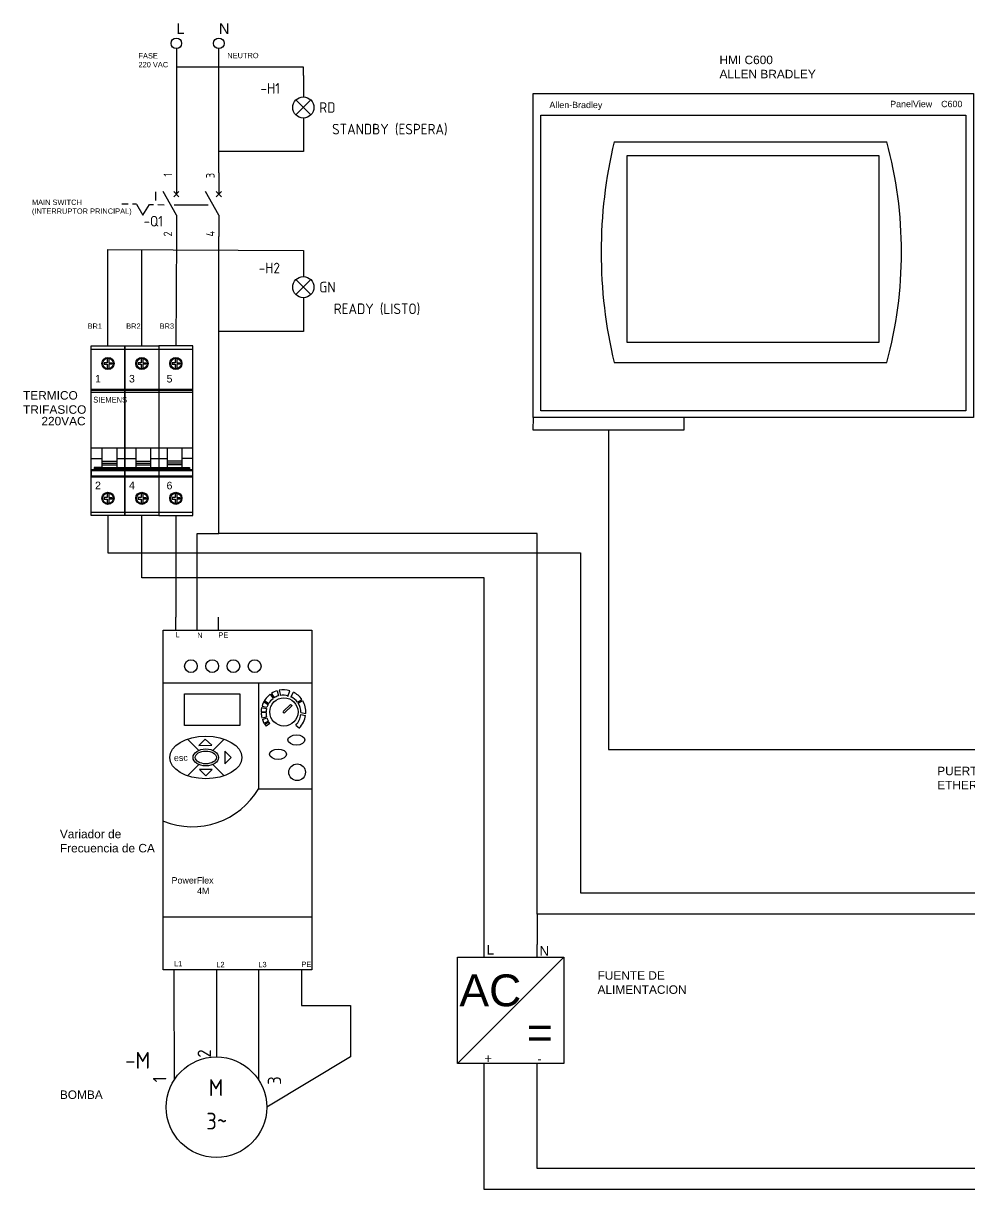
# Model space of a CAD drawing. Header units: inches. Extents: x 106 to 3517, y 102 to 1557.
# Drawn here: x 106 to 552, y 102 to 652 of the extents above; entities that cross this region are included whole.
import ezdxf
from ezdxf.enums import TextEntityAlignment as Align

# ---------------------------------------------------------------- set-up
doc = ezdxf.new("R2010")
doc.units = ezdxf.units.IN
doc.header["$MEASUREMENT"] = 0
for name, color, linetype in [('025', 244, 'Continuous'), ('035', 5, 'Continuous'), ('07', 7, 'Continuous'), ('BLK_12_THHN', 9, 'Continuous'), ('DESC', 150, 'Continuous'), ('LINK', 9, 'Continuous'), ('LOCBOX', 92, 'Continuous'), ('MISC', 7, 'Continuous'), ('RED_14_THHN', 1, 'Continuous'), ('SYMS', 7, 'Continuous'), ('TAGS', 150, 'Continuous'), ('TERMS', 123, 'Continuous'), ('WIRES', 250, 'Continuous'), ('YEL_14_THHN', 2, 'Continuous')]:
    doc.layers.add(name, color=color, linetype=linetype)
doc.styles.get("Standard").update_dxf_attribs({"font": 'arial.ttf'})
doc.styles.add('WD_IEC', font='ISOCP2.shx', dxfattribs={"width": 0.9, "height": 4})

# ---------------------------------------------------------------- blocks, each defined once
blk = doc.blocks.new('VCB1')
for p, q in [((0, 7.5), (0, 2.5)), ((0, -2.5), (-3.12, 3.12)), ((0.62, 1.88), (-0.62, 3.12)), ((-0.62, 1.88), (0.62, 3.12)), ((0, -2.5), (0, -7.5))]:
    blk.add_line(p, q)
at = {"style": 'WD_IEC'}
for tag, p in [('INST', (-8, 5.25)), ('LOC', (-8, 1.75)), ('TAG1', (-8, -1.75)), ('RATING1', (-8, -6.35)), ('DESC1', (-8, -14.35)), ('DESC2', (-8, -17.85)), ('DESC3', (-8, -21.35))]:
    blk.add_attdef(tag, text='', height=2.5, dxfattribs=at).set_placement(p, align=Align.RIGHT)
blk.add_attdef('TERM01', text='', height=2, rotation=90, dxfattribs=at).set_placement((-1, 7.5), align=Align.RIGHT)
at = {"style": 'WD_IEC', "flags": 1}
for tag, p, height in [('X2TERM01', (0, 7.5), 0.32), ('MFG', (2.75, 6.5), 1.5), ('CAT', (2.75, 4), 1.5), ('X4LINK', (-2, 0), 0.32), ('X1LINK', (-0.5, 0), 0.32), ('X8TERM02', (0, -7.5), 0.32), ('ASSYCODE', (1, -9), 1), ('FAMILY', (1, -10.5), 1), ('CATDESC', (1, -12), 1), ('CONTACT', (1, -13.5), 1), ('COMMON', (2.25, -14.75), 1)]:
    blk.add_attdef(tag, p, '', height=height, dxfattribs=at)
at = {"style": 'WD_IEC'}
blk.add_attdef('TERM02', (-1, -7.5), '', height=2, rotation=90, dxfattribs=at)
at = {"lineweight": 15, "style": 'WD_IEC'}
blk.add_attdef('XREF', text='', height=2.5, dxfattribs=at).set_placement((-8, -10.35), align=Align.RIGHT)
blk = doc.blocks.new('VCB2')
for p, q in [((0, 7.5), (0, 2.5)), ((0, -2.5), (-3.12, 3.12)), ((0.62, 1.88), (-0.62, 3.12)), ((-0.62, 1.88), (0.62, 3.12)), ((0, -2.5), (0, -7.5))]:
    blk.add_line(p, q)
at = {"style": 'WD_IEC'}
blk.add_attdef('TERM01', text='', height=2, rotation=90, dxfattribs=at).set_placement((-1, 7.5), align=Align.RIGHT)
at = {"style": 'WD_IEC', "flags": 1}
for tag, p, height in [('X2TERM01', (0, 7.5), 0.32), ('X4LINK', (-2.5, 0), 0.32), ('X1LINK', (-0.5, 0), 0.32), ('X8TERM02', (0, -7.5), 0.32), ('FAMILY', (1, -10.5), 1), ('CONTACT', (1, -13.5), 1)]:
    blk.add_attdef(tag, p, '', height=height, dxfattribs=at)
at = {"style": 'WD_IEC'}
for tag, p in [('INST', (-8, 2.65)), ('LOC', (-8, -0.35)), ('TAG2', (-8, -3.35)), ('DESC1', (-8, -13.35)), ('DESC2', (-8, -16.35)), ('DESC3', (-8, -19.35))]:
    blk.add_attdef(tag, text='', height=2.5, dxfattribs=at).set_placement(p, align=Align.RIGHT)
blk.add_attdef('TERM02', (-1, -7.5), '', height=2, rotation=90, dxfattribs=at)
at = {"style": 'WD_IEC', "flags": 1}
blk.add_attdef('RATING1', text='', height=2.5, dxfattribs=at).set_placement((-8, -6.35), align=Align.RIGHT)
at = {"lineweight": 15, "style": 'WD_IEC'}
blk.add_attdef('XREF', text='', height=2.5, dxfattribs=at).set_placement((-8, -10.35), align=Align.RIGHT)
blk = doc.blocks.new('VLT1R')
for p, q in [((0, 7.5), (0, 2.5)), ((-1.77, -1.77), (1.77, 1.77)), ((1.77, -1.77), (-1.77, 1.77)), ((0, -2.5), (0, -7.5))]:
    blk.add_line(p, q)
blk.add_circle((0, 0), 2.5)
at = {"style": 'WD_IEC'}
for tag, p in [('INST', (-5.5, 10.25)), ('LOC', (-5.5, 6.75)), ('TAG1', (-5.5, 3.25)), ('DESC1', (-5.5, -6.35)), ('DESC2', (-5.5, -9.85)), ('DESC3', (-5.5, -13.35))]:
    blk.add_attdef(tag, text='', height=2.5, dxfattribs=at).set_placement(p, align=Align.RIGHT)
blk.add_attdef('TERM01', text='', height=2, rotation=90, dxfattribs=at).set_placement((-1, 7.5), align=Align.RIGHT)
at = {"style": 'WD_IEC', "flags": 1}
for tag, p, height in [('X2TERM01', (0, 7.5), 0.32), ('X4LINK', (-3, 0), 0.32), ('X1LINK', (3, 0), 0.32), ('ASSYCODE', (1, -4), 1), ('FAMILY', (1, -5.5), 1), ('X8TERM02', (0, -7.5), 0.32), ('CATDESC', (1, -7), 1)]:
    blk.add_attdef(tag, p, '', height=height, dxfattribs=at)
at = {"style": 'WD_IEC', "flags": 9}
for tag, p in [('MFG', (-6, -0.25)), ('CAT', (-6, -2.75))]:
    blk.add_attdef(tag, text='', height=1.5, dxfattribs=at).set_placement(p, align=Align.RIGHT)
at = {"style": 'WD_IEC'}
blk.add_attdef('TERM02', (-1, -7.5), '', height=2, rotation=90, dxfattribs=at)
at = {"lineweight": 13, "style": 'WD_IEC'}
blk.add_attdef('COLOR', text='', height=2.5, dxfattribs=at).set_placement((3.75, 0), align=Align.MIDDLE_LEFT)
at = {"lineweight": 15, "style": 'WD_IEC'}
for tag, p in [('XREF', (-5.5, -18)), ('WDTAGALT', (-5.5, -22))]:
    blk.add_attdef(tag, text='', height=2.5, dxfattribs=at).set_placement(p, align=Align.RIGHT)
blk = doc.blocks.new('Q021209')
for p, q in [((3, 1), (3, 3)), ((-3.5, 0), (-5, 0)), ((-1.5, 0), (-2.5, 0)), ((-1.5, 0), (0, -2.5)), ((0, -2.5), (1.5, 0)), ((1.5, 0), (2.5, 0)), ((3.5, 0), (5, 0))]:
    blk.add_line(p, q)
blk = doc.blocks.new('llave trifasica')
for p, q in [((-54, -90.1), (-54, 0)), ((-54, 0), (-36, 0)), ((-36, 0), (-36, -90.1)), ((-41.79, -9.03), (-41.77, -9.03)), ((-41.79, -9.81), (-41.77, -9.81)), ((-23.79, -9.03), (-23.77, -9.03)), ((-23.79, -9.81), (-23.77, -9.81)), ((-12.21, -9.03), (-12.23, -9.03)), ((-12.21, -9.81), (-12.23, -9.81)), ((-40.39, -54.17), (-40.39, -64.58)), ((-30.25, -54.17), (-30.25, -64.58)), ((-22.39, -54.17), (-22.39, -64.58)), ((-13.61, -54.17), (-13.61, -64.58)), ((-54, -59.75), (-48.25, -59.75)), ((-48.25, -61.18), (-40.39, -61.18)), ((-30.25, -61.18), (-22.39, -61.18)), ((-5.75, -61.18), (-13.61, -61.18)), ((0, -59.75), (-5.75, -59.75)), ((-48.25, -62.23), (-40.39, -62.23)), ((-48.25, -63.18), (-40.39, -63.18)), ((-30.25, -62.23), (-22.39, -62.23)), ((-30.25, -63.18), (-22.39, -63.18)), ((-5.75, -62.23), (-13.61, -62.23)), ((-5.75, -63.18), (-13.61, -63.18)), ((-41.79, -80.53), (-41.77, -80.53)), ((-41.79, -81.31), (-41.77, -81.31)), ((-23.79, -80.53), (-23.77, -80.53)), ((-23.79, -81.31), (-23.77, -81.31)), ((-12.21, -80.53), (-12.23, -80.53)), ((-12.21, -81.31), (-12.23, -81.31)), ((-36, -90.1), (-54, -90.1))]:
    blk.add_line(p, q)
for points in [[(-36, 0), (-18, 0), (-18, -90.1), (-36, -90.1)], [(-18, -90.1), (0, -90.1), (0, 0), (-18, 0)]]:
    blk.add_lwpolyline(points, close=True)
for points in [[(-54, -1.86), (-36, -1.86), (-18, -1.86), (0, -1.86)], [(-45.43, -6.63), (-45.43, -9.03), (-47.02, -9.03), (-47.02, -9.81), (-45.43, -9.81), (-45.43, -12.16)], [(-44.59, -6.63), (-44.59, -9.03), (-43, -9.03), (-43, -9.81), (-44.59, -9.81), (-44.59, -12.17)], [(-27.43, -6.63), (-27.43, -9.03), (-29.02, -9.03), (-29.02, -9.81), (-27.43, -9.81), (-27.43, -12.16)], [(-26.59, -6.63), (-26.59, -9.03), (-25, -9.03), (-25, -9.81), (-26.59, -9.81), (-26.59, -12.17)], [(-9.41, -6.63), (-9.41, -9.03), (-11, -9.03), (-11, -9.81), (-9.41, -9.81), (-9.41, -12.17)], [(-8.57, -6.63), (-8.57, -9.03), (-6.98, -9.03), (-6.98, -9.81), (-8.57, -9.81), (-8.57, -12.16)], [(-54, -22.94), (-36, -22.94), (-18, -22.94), (0, -22.94)], [(-54, -23.61), (-36, -23.61), (-18, -23.61), (0, -23.61)], [(-54, -24.65), (-36, -24.65), (-18, -24.65), (0, -24.65)], [(-54, -54.17), (-36, -54.17), (-18, -54.17), (0, -54.17)], [(-48.25, -54.17), (-48.25, -64.58), (-36, -64.58), (-30.25, -64.58), (-18, -64.58), (-5.75, -64.58), (-5.75, -54.17)], [(-40.39, -59.75), (-36, -59.75), (-30.25, -59.75)], [(-22.39, -59.75), (-18, -59.75), (-13.61, -59.75)], [(-36, -68.97), (-36, -65.85), (-52.31, -65.85), (-54, -65.85), (-54, -68.97), (-36, -68.97), (-18, -68.97), (0, -68.97), (0, -65.85), (-1.69, -65.85), (-18, -65.85), (-34.31, -65.85), (-36, -65.85)], [(-54, -66.22), (-52.31, -66.22), (-36, -66.22), (-34.31, -66.22), (-18, -66.22), (-1.69, -66.22), (0, -66.22)], [(-48.25, -64.58), (-52.31, -64.58), (-52.31, -65.85)], [(-52.31, -64.74), (-48.25, -64.74), (-36, -64.74), (-30.25, -64.74), (-18, -64.74), (-5.75, -64.74), (-1.69, -64.74)], [(-52.31, -64.85), (-48.25, -64.85), (-36, -64.85), (-30.25, -64.85), (-18, -64.85), (-5.75, -64.85), (-1.69, -64.85)], [(-5.75, -64.58), (-1.69, -64.58), (-1.69, -65.85)], [(-54, -69.48), (-36, -69.48), (-18, -69.48), (0, -69.48)], [(-45.43, -78.13), (-45.43, -80.53), (-47.02, -80.53), (-47.02, -81.31), (-45.43, -81.31), (-45.43, -83.66)], [(-44.59, -78.12), (-44.59, -80.53), (-43, -80.53), (-43, -81.31), (-44.59, -81.31), (-44.59, -83.66)], [(-27.43, -78.13), (-27.43, -80.53), (-29.02, -80.53), (-29.02, -81.31), (-27.43, -81.31), (-27.43, -83.66)], [(-26.59, -78.12), (-26.59, -80.53), (-25, -80.53), (-25, -81.31), (-26.59, -81.31), (-26.59, -83.66)], [(-9.41, -78.12), (-9.41, -80.53), (-11, -80.53), (-11, -81.31), (-9.41, -81.31), (-9.41, -83.66)], [(-8.57, -78.13), (-8.57, -80.53), (-6.98, -80.53), (-6.98, -81.31), (-8.57, -81.31), (-8.57, -83.66)], [(0, -88.43), (-18, -88.43), (-36, -88.43), (-54, -88.43)]]:
    blk.add_lwpolyline(points)
for centre, radius in [((-45, -9.4), 3.23), ((-27, -9.4), 3.23), ((-9, -9.4), 3.23), ((-45, -9.4), 2.8), ((-27, -9.4), 2.8), ((-9, -9.4), 2.8), ((-45, -80.89), 3.23), ((-45, -80.89), 2.8), ((-27, -80.89), 3.23), ((-27, -80.89), 2.8), ((-9, -80.89), 3.23), ((-9, -80.89), 2.8)]:
    blk.add_circle(centre, radius)
at = {"attachment_point": 1}
for s, width, gutter_width, insert, char_height in [('{\\fSwis721 BlkOul BT|b0|i0|c0|p82;1}', 16.0405, 20, (-51.86, -15.46), 4), ('{\\fSwis721 BlkOul BT|b0|i0|c0|p82;3}', 16.0405, 20, (-33.86, -15.46), 4), ('{\\fSwis721 BlkOul BT|b0|i0|c0|p82;5}', 16.0405, 20, (-13.94, -15.46), 4), ('{\\fSwis721 BdCnOul BT|b0|i0|c0|p82;SIEMENS}', 28.4632, 15.21, (-52.81, -27.09), 3.0427), ('{\\fSwis721 BlkOul BT|b0|i0|c0|p82;2}', 16.0405, 20, (-51.86, -72.06), 4), ('{\\fSwis721 BlkOul BT|b0|i0|c0|p82;4}', 16.0405, 20, (-33.86, -72.06), 4), ('{\\fSwis721 BlkOul BT|b0|i0|c0|p82;6}', 16.0405, 20, (-13.94, -72.12), 4)]:
    blk.add_mtext_dynamic_manual_height_columns(s, width=width, gutter_width=gutter_width, heights=[0], dxfattribs=dict(at, insert=insert, char_height=char_height))
blk = doc.blocks.new('VLT1G')
for p, q in [((0, 7.5), (0, 2.5)), ((-1.77, -1.77), (1.77, 1.77)), ((1.77, -1.77), (-1.77, 1.77)), ((0, -2.5), (0, -7.5))]:
    blk.add_line(p, q)
blk.add_circle((0, 0), 2.5)
at = {"style": 'WD_IEC'}
for tag, p in [('INST', (-5.5, 10.25)), ('LOC', (-5.5, 6.75)), ('TAG1', (-5.5, 3.25)), ('DESC1', (-5.5, -6.35)), ('DESC2', (-5.5, -9.85)), ('DESC3', (-5.5, -13.35))]:
    blk.add_attdef(tag, text='', height=2.5, dxfattribs=at).set_placement(p, align=Align.RIGHT)
blk.add_attdef('TERM01', text='', height=2, rotation=90, dxfattribs=at).set_placement((-1, 7.5), align=Align.RIGHT)
at = {"style": 'WD_IEC', "flags": 1}
for tag, p, height in [('X2TERM01', (0, 7.5), 0.32), ('X4LINK', (-3, 0), 0.32), ('X1LINK', (3, 0), 0.32), ('ASSYCODE', (1, -4), 1), ('FAMILY', (1, -5.5), 1), ('X8TERM02', (0, -7.5), 0.32), ('CATDESC', (1, -7), 1)]:
    blk.add_attdef(tag, p, '', height=height, dxfattribs=at)
at = {"style": 'WD_IEC', "flags": 9}
for tag, p in [('MFG', (-6, -0.25)), ('CAT', (-6, -2.75))]:
    blk.add_attdef(tag, text='', height=1.5, dxfattribs=at).set_placement(p, align=Align.RIGHT)
at = {"style": 'WD_IEC'}
blk.add_attdef('TERM02', (-1, -7.5), '', height=2, rotation=90, dxfattribs=at)
at = {"lineweight": 13, "style": 'WD_IEC'}
blk.add_attdef('COLOR', text='', height=2.5, dxfattribs=at).set_placement((3.75, 0), align=Align.MIDDLE_LEFT)
at = {"lineweight": 15, "style": 'WD_IEC'}
for tag, p in [('XREF', (-5.5, -18)), ('WDTAGALT', (-5.5, -21))]:
    blk.add_attdef(tag, text='', height=2.5, dxfattribs=at).set_placement(p, align=Align.RIGHT)
blk = doc.blocks.new('VMO14')
blk.add_line((20, 7.5), (7.5, 0))
blk.add_circle((0, 0), 7.5)
at = {"style": 'WD_IEC'}
blk.add_attdef('TERM02', (-0.81, 7.4), '', height=2, rotation=90, dxfattribs=at)
for tag, p in [('INST', (-15.5, 12.75)), ('LOC', (-15.5, 9.25)), ('TAG1', (-15.5, 5.75)), ('DESC1', (-15.5, 1.5)), ('DESC2', (-15.5, -2)), ('DESC3', (-15.5, -5.5)), ('RATING1', (-15.5, -9)), ('RATING2', (-15.5, -12.5)), ('RATING3', (-15.5, -16))]:
    blk.add_attdef(tag, text='', height=2.5, dxfattribs=at).set_placement(p, align=Align.RIGHT)
at = {"style": 'WD_IEC', "flags": 1}
for tag, p, height in [('MFG', (22.75, 9), 1.5), ('X2TERM02', (0, 7.5), 0.32), ('X2TERM04', (20, 7.5), 0.32), ('CAT', (22.75, 6.5), 1.5), ('X0TERM01', (-6.4, 3.9), 0.32), ('X0TERM03', (6.4, 3.9), 0.32), ('X4LINK', (-7.5, 0), 0.32), ('X1LINK', (7.5, 0), 0.32), ('ASSYCODE', (1, -9), 1), ('FAMILY', (1, -10.5), 1), ('CATDESC', (1, -12), 1)]:
    blk.add_attdef(tag, p, '', height=height, dxfattribs=at)
at = {"style": 'WD_IEC'}
for tag, p in [('TERM04', (19, 10)), ('TERM01', (-7.47, 4.61)), ('TERM03', (9.66, 4.61))]:
    blk.add_attdef(tag, text='', height=2, rotation=90, dxfattribs=at).set_placement(p, align=Align.RIGHT)
for tag, p in [('M', (-0.06, 1.67)), ('3~', (0.05, -3.33))]:
    blk.add_attdef(tag, text='', height=2.5, dxfattribs=at).set_placement(p, align=Align.CENTER)
at = {"lineweight": 15, "style": 'WD_IEC'}
blk.add_attdef('XREF', text='', height=2.5, dxfattribs=at).set_placement((-15.5, -19.5), align=Align.RIGHT)
blk = doc.blocks.new('VT0_02')
blk.add_circle((0, 0), 1.25)
at = {"style": 'WD_IEC', "flags": 1}
for tag, p in [('X4TERM01', (-1.25, 0)), ('X2TERM01', (0, 1.25)), ('X1TERM01', (1.25, 0)), ('X8TERM01', (0, -1.25))]:
    blk.add_attdef(tag, p, '', height=0.32, dxfattribs=at)

msp = doc.modelspace()

# ---------------------------------------------------------------- linework, layer by layer
for p, q in [((172.21, 365.76), (242.21, 365.76)), ((172.21, 205.76), (172.21, 365.76)), ((242.21, 365.76), (242.21, 205.76)), ((242.21, 365.76), (242.21, 340.76)), ((242.21, 340.76), (172.21, 340.76)), ((217.21, 290.76), (217.21, 340.76)), ((242.21, 340.76), (242.21, 290.76)), ((242.21, 340.76), (242.21, 275.76)), ((182.21, 335.76), (208.21, 335.76)), ((182.21, 320.76), (182.21, 335.76)), ((208.21, 335.76), (208.21, 320.76)), ((222.55, 335.51), (223.86, 333.45)), ((223.14, 335.91), (224.44, 333.85)), ((225.85, 337.15), (226.37, 334.73)), ((226.81, 337.46), (227.32, 334.96)), ((230.8, 334.46), (231.75, 337.14)), ((232.27, 334.11), (233.44, 336.49)), ((218.69, 329.94), (220.98, 329.42)), ((219.49, 331.95), (221.51, 330.68)), ((219.85, 332.58), (221.83, 331.23)), ((228.61, 327.36), (232.09, 330.72)), ((232.88, 330.16), (229.17, 326.57)), ((232.09, 330.72), (232.88, 330.16)), ((235.36, 331.83), (237.45, 333.03)), ((235.73, 331.3), (237.82, 332.46)), ((218.29, 327.31), (220.59, 327.27)), ((220.58, 326.87), (218.29, 326.82)), ((218.51, 329.22), (220.8, 328.8)), ((218.62, 324.42), (220.81, 324.94)), ((218.84, 323.67), (220.96, 324.4)), ((229.17, 326.57), (228.5, 327.24)), ((236.97, 325.97), (239.21, 325.55)), ((237.02, 326.97), (239.3, 326.48)), ((208.21, 320.76), (182.21, 320.76)), ((219.67, 321.83), (221.59, 322.92)), ((219.92, 321.29), (221.86, 322.46)), ((222.33, 321.79), (220.57, 320.5)), ((222.19, 321.78), (222.19, 321.78)), ((234.56, 321.01), (236.31, 319.55)), ((172.21, 290.76), (172.21, 315.76)), ((188.88, 309.09), (183.59, 314.38)), ((191.95, 314.43), (189, 311.38)), ((191.95, 314.43), (195, 311.49)), ((200.83, 314.38), (195.54, 309.09)), ((189, 311.38), (195, 311.49)), ((204.1, 305.76), (201.1, 308.76)), ((201.1, 308.76), (201.1, 302.76)), ((188.88, 302.43), (183.59, 297.14)), ((200.83, 297.14), (195.54, 302.43)), ((204.1, 305.76), (201.1, 302.76)), ((192.2, 297.07), (189.2, 300.07)), ((195.2, 300.07), (189.2, 300.07)), ((192.2, 297.07), (195.2, 300.07)), ((242.21, 290.76), (217.21, 290.76)), ((242.21, 290.76), (217.21, 290.76)), ((172.21, 205.76), (172.21, 230.76)), ((172.21, 230.76), (242.21, 230.76)), ((242.21, 205.76), (172.21, 205.76))]:
    msp.add_line(p, q)
for centre, radius in [((185.21, 348.76), 3), ((195.21, 348.76), 3), ((205.21, 348.76), 3), ((215.21, 348.76), 3), ((229, 327.19), 6.65), ((235.21, 298.76), 3.93)]:
    msp.add_circle(centre, radius)
for centre, radius, start, end in [((228.8, 327.05), 10.52, 126.4735, 164.0742), ((228.8, 327.05), 10.52, 106.2669, 122.5628), ((228.8, 327.05), 10.52, 73.6831, 100.8279), ((228.8, 327.05), 10.52, 34.6669, 63.8437), ((228.8, 326.87), 8.22, 152.4551, 161.9839), ((228.8, 326.87), 8.22, 126.9173, 148.003), ((228.8, 326.87), 8.22, 107.2147, 122.0192), ((228.8, 326.87), 8.22, 75.0188, 100.3803), ((228.8, 326.87), 8.22, 37.0547, 64.3775), ((228.8, 326.87), 8.22, 0.6466, 32.5876), ((228.8, 327.05), 10.52, 356.8739, 30.9628), ((228.8, 327.05), 10.52, 168.1232, 178.5839), ((228.8, 327.05), 10.52, 181.244, 194.5085), ((228.8, 326.87), 8.22, 180, 193.5909), ((228.8, 326.87), 8.22, 166.458, 177.2519), ((228.8, 326.87), 8.22, 197.4706, 208.7156), ((228.8, 326.87), 8.22, 314.49, 353.6737), ((228.8, 327.05), 10.52, 314.9567, 351.808), ((228.8, 327.05), 10.52, 198.784, 209.7624), ((228.8, 327.05), 10.52, 212.9712, 218.5449), ((228.8, 326.87), 8.22, 212.4666, 218.1599), ((185.8, 309.28), 36.16, 247.9338, 330.0067)]:
    msp.add_arc(centre, radius, start, end)
for centre, major_axis, ratio in [((192.21, 305.76), (-17, 0), 0.588235), ((234.89, 313.98), (-4, 0), 0.605719), ((192.21, 305.76), (-6, 0), 0.666667), ((192.21, 305.76), (-5, 0), 0.6), ((226.21, 307.26), (-4, 0), 0.605571)]:
    msp.add_ellipse(centre, major_axis=major_axis, ratio=ratio)
at = {"layer": '025'}
for p, q in [((238.14, 630.85), (178.34, 630.85)), ((238.14, 626.92), (238.14, 630.85)), ((146.15, 545.05), (238.14, 544.58)), ((146.15, 419.65), (146.15, 402.15)), ((146.15, 402.15), (368.68, 402.15)), ((368.68, 402.15), (368.68, 242)), ((368.68, 242), (609.51, 242))]:
    msp.add_line(p, q, dxfattribs=at)
at = {"layer": '025', "color": 252}
for p, q in [((381.87, 453.88), (381.87, 309.49)), ((381.87, 309.49), (582.87, 309.49))]:
    msp.add_line(p, q, dxfattribs=at)
at = {"layer": '025', "color": 244}
for p, q in [((162.14, 390.44), (162.14, 419.65)), ((178.12, 419.65), (178.12, 371.76)), ((323.3, 390.44), (162.14, 390.44)), ((323.3, 217.63), (323.3, 390.44)), ((177.21, 199.76), (177.31, 153.84)), ((197.21, 199.76), (197.21, 164.69)), ((217.08, 199.76), (217.05, 153.93))]:
    msp.add_line(p, q, dxfattribs=at)
at = {"layer": '035'}
for p, q in [((198.34, 581.12), (198.34, 639.63)), ((238.14, 596.92), (238.14, 591.11)), ((238.14, 591.11), (198.34, 591.11)), ((198.34, 411.19), (198.34, 551.12)), ((238.14, 512.29), (238.14, 506.4)), ((238.14, 506.4), (198.34, 506.4)), ((188.12, 371.76), (188.12, 411.19)), ((188.12, 411.19), (198.34, 411.19)), ((348.3, 411.19), (198.34, 411.19)), ((348.3, 232), (348.3, 411.19)), ((614.55, 232), (348.3, 232)), ((348.3, 232), (348.3, 217.63))]:
    msp.add_line(p, q, dxfattribs=at)
at = {"layer": '07'}
for p, q in [((384.51, 595.73), (512.88, 595.73)), ((384.51, 491.74), (512.88, 491.74)), ((346.43, 459.88), (346.46, 465.88)), ((417.31, 465.88), (417.31, 459.88)), ((417.31, 459.88), (346.43, 459.88)), ((381.87, 459.88), (381.87, 453.88)), ((178.12, 365.76), (178.12, 371.76)), ((188.12, 365.76), (188.12, 371.76)), ((198.12, 365.76), (198.12, 371.76)), ((323.3, 211.63), (323.3, 217.63)), ((348.3, 211.63), (348.3, 217.63)), ((310.8, 211.63), (360.8, 211.63)), ((310.8, 161.63), (310.8, 211.63)), ((310.8, 161.63), (360.8, 211.63)), ((360.8, 211.63), (360.8, 161.63)), ((177.21, 205.76), (177.21, 199.76)), ((197.21, 205.76), (197.21, 199.76)), ((217.08, 205.76), (217.08, 199.76)), ((360.8, 161.63), (310.8, 161.63)), ((323.3, 155.63), (323.3, 161.63)), ((348.3, 155.63), (348.3, 161.63))]:
    msp.add_line(p, q, dxfattribs=at)
at = {"layer": '07', "color": 0}
msp.add_line((237.21, 205.76), (237.21, 199.76), dxfattribs=at)
at = {"layer": '07'}
for points in [[(346.43, 618.55), (553.7, 618.55), (553.7, 465.88), (346.43, 465.88)], [(350.02, 608.31), (550.11, 608.31), (550.11, 468.95), (350.02, 468.95)], [(390.55, 589.35), (509.06, 589.35), (509.06, 501.23), (390.55, 501.23)]]:
    msp.add_lwpolyline(points, close=True, dxfattribs=at)
for centre, radius, start, end in [((601.58, 543.74), 223.21, 166.5299, 193.4701), ((321.2, 543.74), 198.61, 344.8235, 15.1765)]:
    msp.add_arc(centre, radius, start, end, dxfattribs=at)
at = {"layer": 'LINK'}
msp.add_lwpolyline([(177.34, 566.12), (193.34, 566.12)], dxfattribs=at)
at = {"layer": 'LOCBOX'}
for p, q in [((237.21, 199.76), (237.21, 188.93)), ((237.21, 188.93), (260.34, 188.93)), ((260.34, 188.93), (260.34, 164.69))]:
    msp.add_line(p, q, dxfattribs=at)
at = {"layer": 'RED_14_THHN'}
for p, q in [((323.3, 102.17), (323.3, 155.63)), ((1000.43, 102.17), (323.3, 102.17))]:
    msp.add_line(p, q, dxfattribs=at)
at = {"layer": 'WIRES'}
for p, q in [((348.3, 112.17), (348.3, 155.63)), ((990.43, 112.17), (348.3, 112.17))]:
    msp.add_line(p, q, dxfattribs=at)
at = {"layer": 'YEL_14_THHN', "color": 242}
msp.add_line((178.34, 639.63), (178.34, 581.12), dxfattribs=at)
at = {"layer": 'YEL_14_THHN', "color": 244}
for p, q in [((178.34, 551.12), (178.12, 499.67)), ((146.15, 499.67), (146.15, 545.05)), ((162.14, 499.67), (162.14, 544.97)), ((238.14, 544.58), (238.14, 542.29))]:
    msp.add_line(p, q, dxfattribs=at)

# ---------------------------------------------------------------- block references
at = {"xscale": 0.8880935179553249, "yscale": 0.8880935179553249, "zscale": 0.8880935179553249}
msp.add_blockref('llave trifasica', (186.11, 499.67), dxfattribs=at)
at = {"layer": 'SYMS', "xscale": 2, "yscale": 2, "zscale": 2}
for p in [(178.34, 642.13), (198.34, 642.13)]:
    msp.add_blockref('VT0_02', p, dxfattribs=at)
at = {"layer": 'SYMS'}
ref = msp.add_blockref('VLT1R', (238.14, 611.92), dxfattribs=dict(at, xscale=2, yscale=2, zscale=2))
ref.add_attrib('DESC1', 'STANDBY (ESPERA)', dxfattribs={"layer": 'DESC', "height": 5, "style": 'WD_IEC'}).set_placement((306.06, 599.22), align=Align.RIGHT)
ref.add_attrib('COLOR', 'RD', dxfattribs={"layer": 'MISC', "lineweight": 13, "height": 5, "style": 'WD_IEC'}).set_placement((245.64, 611.92), align=Align.MIDDLE_LEFT)
ref.add_attrib('TAG1', '-H1', dxfattribs={"layer": 'TAGS', "height": 5, "style": 'WD_IEC'}).set_placement((227.14, 618.42), align=Align.RIGHT)
ref = msp.add_blockref('VCB1', (178.34, 566.12), dxfattribs=dict(at, xscale=2, yscale=2, zscale=2))
ref.add_attrib('TERM02', '2', (176.34, 551.12), dxfattribs={"layer": 'TERMS', "height": 4, "rotation": 90, "style": 'WD_IEC'})
ref.add_attrib('TERM01', '1', dxfattribs={"layer": 'TERMS', "height": 4, "rotation": 90, "style": 'WD_IEC'}).set_placement((176.34, 581.12), align=Align.RIGHT)
ref.add_attrib('TAG1', '-Q1', dxfattribs={"layer": 'TAGS', "height": 5, "style": 'WD_IEC'}).set_placement((172.09, 555.85), align=Align.RIGHT)
ref = msp.add_blockref('VCB2', (198.34, 566.12), dxfattribs=dict(at, xscale=2, yscale=2, zscale=2))
ref.add_attrib('TERM02', '4', (196.34, 551.12), dxfattribs={"layer": 'TERMS', "height": 4, "rotation": 90, "style": 'WD_IEC'})
ref.add_attrib('TERM01', '3', dxfattribs={"layer": 'TERMS', "height": 4, "rotation": 90, "style": 'WD_IEC'}).set_placement((196.34, 581.12), align=Align.RIGHT)
at = {"layer": 'SYMS', "xscale": 2, "yscale": 2, "zscale": 2, "rotation": 359.2004074063722}
msp.add_blockref('Q021209', (162.62, 566.26), dxfattribs=at)
at = {"layer": 'SYMS'}
ref = msp.add_blockref('VLT1G', (238.14, 527.29), dxfattribs=dict(at, xscale=2, yscale=2, zscale=2))
ref.add_attrib('DESC1', 'READY (LISTO)', dxfattribs={"layer": 'DESC', "height": 5, "style": 'WD_IEC'}).set_placement((293.18, 514.59), align=Align.RIGHT)
ref.add_attrib('COLOR', 'GN', dxfattribs={"layer": 'MISC', "lineweight": 13, "height": 5, "style": 'WD_IEC'}).set_placement((245.64, 527.29), align=Align.MIDDLE_LEFT)
ref.add_attrib('TAG1', '-H2', dxfattribs={"layer": 'TAGS', "height": 5, "style": 'WD_IEC'}).set_placement((227.14, 533.79), align=Align.RIGHT)
ref = msp.add_blockref('VMO14', (197.21, 141.01), dxfattribs=dict(at, xscale=3.156282044395709, yscale=3.156282044395709, zscale=3.156282044395709))
ref.add_attrib('M', 'M', dxfattribs={"layer": 'MISC', "height": 7.89, "style": 'WD_IEC'}).set_placement((197.02, 146.28), align=Align.CENTER)
ref.add_attrib('3~', '3~', dxfattribs={"layer": 'MISC', "height": 7.891, "style": 'WD_IEC'}).set_placement((197.35, 130.5), align=Align.CENTER)
ref.add_attrib('TERM03', '3', dxfattribs={"layer": 'TERMS', "height": 6.31, "rotation": 90, "style": 'WD_IEC'}).set_placement((227.7, 155.56), align=Align.RIGHT)
ref.add_attrib('TERM02', '2', (194.67, 164.37), dxfattribs={"layer": 'TERMS', "height": 6.31, "rotation": 90, "style": 'WD_IEC'})
ref.add_attrib('TERM01', '1', dxfattribs={"layer": 'TERMS', "height": 6.31, "rotation": 90, "style": 'WD_IEC'}).set_placement((173.64, 155.56), align=Align.RIGHT)
ref.add_attrib('TAG1', '-M', dxfattribs={"layer": 'TAGS', "height": 7.891, "style": 'WD_IEC'}).set_placement((165.99, 159.16), align=Align.RIGHT)

# ---------------------------------------------------------------- texts
msp.add_text('esc', height=3, rotation=2).set_placement((177.25, 303.99))
at = {"layer": '025', "attachment_point": 1}
for s, width, heights, insert, char_height in [('Allen-Bradley', 21.5914, [0], (354, 614.62), 3), ('PanelView ^IC600', 60.2475, [0], (514.46, 615.06), 3), ('L', 2.5, [1.62], (177.99, 364.82), 2.5), ('N', 2.5, [1.62], (188.19, 364.59), 2.5), ('PE', 2.5, [1.62], (198.12, 364.68), 2.5), ('PowerFlex \\P^I4M', 34.3849, [0], (176.08, 249.37), 3), ('L1', 2.5, [1.62], (177.22, 209.84), 2.5), ('L2', 2.5, [1.62], (197.19, 209.47), 2.5), ('L3', 2.5, [1.62], (216.97, 209.47), 2.5), ('PE', 2.5, [1.62], (237.21, 209.56), 2.5)]:
    msp.add_mtext_dynamic_manual_height_columns(s, width=width, gutter_width=12.5, heights=heights, dxfattribs=dict(at, insert=insert, char_height=char_height))
at = {"layer": '07', "attachment_point": 1}
for s, width, insert, char_height in [('L', 3.7515, (324.43, 217.42), 4.5), ('N', 3.7515, (349.31, 216.89), 4.5), ('AC', 19.3101, (311.62, 203.56), 15), ('=', 19.3101, (343.32, 183.75), 15), ('+', 3.7515, (323.3, 166.2), 4.5), ('-', 3.7515, (348.31, 166.13), 4.5)]:
    msp.add_mtext_dynamic_manual_height_columns(s, width=width, gutter_width=12.5, heights=[0], dxfattribs=dict(at, insert=insert, char_height=char_height))
at = {"layer": 'BLK_12_THHN', "char_height": 5, "attachment_point": 1}
for s, insert in [('{\\C256;\\c0;L}', (178.34, 651.56)), ('{\\C256;\\c0;N}', (198.34, 651.56))]:
    msp.add_mtext_dynamic_manual_height_columns(s, width=13.1208, gutter_width=12.5, heights=[0], dxfattribs=dict(at, insert=insert))
at = {"layer": 'LOCBOX', "char_height": 2.5, "attachment_point": 1}
for s, width, heights, insert in [('{\\C256;\\c0;FASE\\P220 VAC}', 14.7703, [0], (160.5, 637.52)), ('{\\C256;\\c0;NEUTRO}', 14.7703, [0], (202.32, 637.64)), ('{\\C256;\\c0;MAIN SWITCH (INTERRUPTOR PRINCIPAL)}', 48.4353, [11.18], (110.35, 568.52)), ('{\\C256;\\c0;BR1}', 8.4132, [0], (136.55, 510.18)), ('{\\C256;\\c0;BR2}', 8.4132, [0], (154.73, 510.18)), ('{\\C256;\\c0;BR3}', 8.4132, [0], (170.47, 510.18))]:
    msp.add_mtext_dynamic_manual_height_columns(s, width=width, gutter_width=12.5, heights=heights, dxfattribs=dict(at, insert=insert))
at = {"layer": 'WIRES', "char_height": 4, "attachment_point": 1}
for s, width, heights, insert in [('HMI C600\\PALLEN BRADLEY', 47.77, [11.03], (434.1, 636.33)), ('TERMICO TRIFASICO', 40.064, [13.24], (106.16, 478.31)), ('220VAC', 13.9267, [14.92], (114.8, 466.19)), ('PUERTO ETHERNET', 47.77, [11.03], (536.63, 301.39)), ('Variador de \\PFrecuencia de CA', 47.77, [11.03], (123.5, 271.7)), ('FUENTE DE ALIMENTACION', 47.77, [11.03], (376.68, 205.08)), ('BOMBA', 47.77, [11.03], (123.5, 148.9))]:
    msp.add_mtext_dynamic_manual_height_columns(s, width=width, gutter_width=12.5, heights=heights, dxfattribs=dict(at, insert=insert))

doc.saveas('drawing.dxf')
